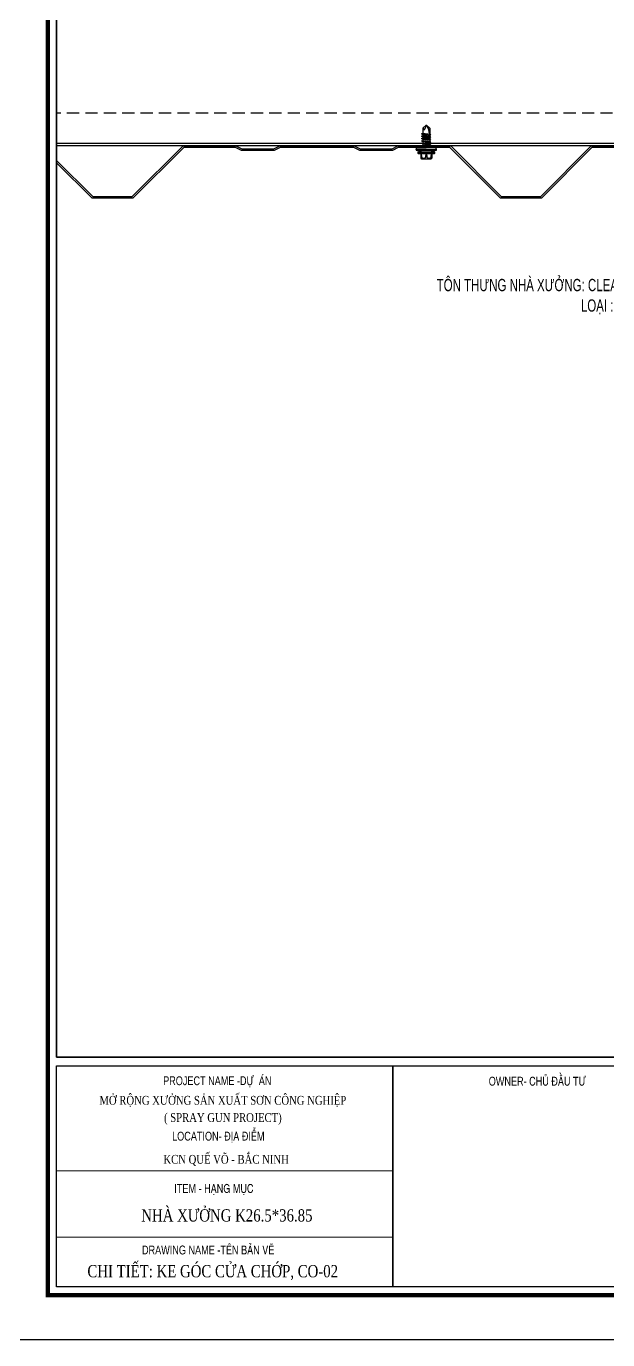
# Model space of a CAD drawing. Header units: inches. Extents: x 315041 to 662841, y -45540 to -35018.
# Drawn here: x 330209.6 to 330328.2, y -38167.8 to -37900.1 of the extents above; entities that cross this region are included whole.
import ezdxf
from ezdxf.enums import TextEntityAlignment as Align

# ---------------------------------------------------------------- set-up
doc = ezdxf.new("R2010")
doc.units = ezdxf.units.IN
doc.header["$MEASUREMENT"] = 0
doc.linetypes.add('HIDDEN', pattern=[0.375, 0.25, -0.125])
for name, color, linetype in [('2', 2, 'Continuous'), ('3', 3, 'Continuous'), ('7', 7, 'Continuous'), ('BAO KHUNG', 31, 'Continuous'), ('STRUCTURE', 1, 'Continuous')]:
    doc.layers.add(name, color=color, linetype=linetype)
doc.layers.add('Cover text', color=7, linetype='Continuous', true_color=0x52370f)
doc.layers.add('S-Hatch', color=8, linetype='Continuous', lineweight=9)
doc.styles.add('ST1H', font='vnshxh.shx', dxfattribs={"width": 0.7})
doc.styles.add('ST3', font='times.ttf', dxfattribs={"width": 0.8})
doc.styles.get("Standard").update_dxf_attribs({"font": 'VHARIALN.TTF'})

# ---------------------------------------------------------------- blocks, each defined once
blk = doc.blocks.new('A$C75D82031')
at = {"layer": '2', "color": 157, "linetype": 'Continuous'}
blk.add_lwpolyline([(0, 420), (594, 420), (594, 0), (0, 0)], close=True, dxfattribs=at)
at = {"layer": '7', "color": 147, "linetype": 'Continuous'}
blk.add_lwpolyline([(12.33, 57.61), (581.67, 57.61), (581.67, 409.19), (12.33, 409.19)], close=True, dxfattribs=at)
at = {"layer": 'BAO KHUNG', "color": 167, "linetype": 'Continuous', "const_width": 0.871}
blk.add_lwpolyline([(10.59, 9.07), (583.41, 9.07), (583.41, 410.93), (10.59, 410.93)], close=True, dxfattribs=at)
at = {"layer": 'BAO KHUNG', "color": 7}
for points in [[(12.33, 55.81), (80.92, 55.81), (80.92, 10.81), (12.33, 10.81)], [(80.92, 55.81), (144.95, 55.81), (144.95, 10.81), (80.92, 10.81)]]:
    blk.add_lwpolyline(points, close=True, dxfattribs=at)
at = {"layer": 'S-Hatch'}
for p, q in [((12.33, 34.43), (80.92, 34.43)), ((80.92, 20.88), (12.33, 20.88))]:
    blk.add_line(p, q, dxfattribs=at)
at = {"layer": 'BAO KHUNG', "color": 7, "linetype": 'Continuous', "width": 0.9}
for s, p in [('PROJECT NAME -Dù  ÁN ', (45.37, 51.89)), ('LOCATION- §ÞA §IÓM', (45.32, 40.59))]:
    blk.add_text(s, height=1.8, dxfattribs=at).set_placement(p, align=Align.CENTER)
for s, p in [(' OWNER- CHñ §ÇU T¦', (99.94, 51.79)), ('ITEM - H¹NG MôC', (36.35, 29.93)), ('DRAWING NAME -T£N B¶N VÏ', (29.76, 17.39))]:
    blk.add_text(s, height=1.8, dxfattribs=at).set_placement(p)
at = {"layer": 'Cover text', "linetype": 'Continuous', "style": 'ST3', "width": 0.8}
for s, p in [('MỞ RỘNG XƯỞNG SẢN XUẤT SƠN CÔNG NGHIỆP', (46.25, 47.9)), ('( SPRAY GUN PROJECT)', (46.25, 44.39)), (' KCN QUẾ VÕ - BẮC NINH', (46.64, 35.87))]:
    blk.add_text(s, height=1.8, dxfattribs=at).set_placement(p, align=Align.CENTER)
blk = doc.blocks.new('Short_Self_drilling')
at = {"layer": 'STRUCTURE', "color": 1, "linetype": 'Continuous'}
for p, q in [((6.43, 1.74), (-6.43, 1.73)), ((5.14, 3.76), (-5.14, 3.75)), ((-2.57, 2.9), (-5.14, 2.9)), ((-3.43, 3.75), (-3.43, 6.75)), ((3, 7.19), (-3, 7.18)), ((2.57, 2.9), (-2.57, 2.9)), ((-2.14, 2.8), (-2.14, 2.9)), ((6.25, 0), (0, 0)), ((2.15, 2.8), (2.15, 2.9)), ((2.16, -0.5), (2.15, 0.01)), ((5.14, 2.9), (2.57, 2.9)), ((3.43, 3.76), (3.42, 6.76)), ((2.99, -1.17), (-2.7, -0.23)), ((2.99, -2.7), (-2.7, -1.76)), ((2.99, -4.23), (-2.7, -3.28)), ((2.99, -5.75), (-2.7, -4.81)), ((2.99, -7.28), (-2.7, -6.33)), ((-1.91, -7.99), (-2.7, -7.86)), ((-2.14, -1.38), (-2.14, -0.87)), ((-2.14, -2.91), (-2.14, -2.39)), ((-2.14, -4.43), (-2.14, -3.92)), ((-2.13, -5.96), (-2.14, -5.44)), ((-2.13, -7.49), (-2.13, -6.97)), ((3, -8.8), (-1.14, -8.12)), ((2.16, -2.03), (2.16, -1.51)), ((2.16, -3.55), (2.16, -3.04)), ((2.16, -5.08), (2.16, -4.56)), ((2.16, -6.6), (2.16, -6.09)), ((2.16, -8.13), (2.16, -7.61)), ((-2.14, -12.33), (-2.14, -8.48)), ((2.15, -12.31), (2.15, -9.14))]:
    blk.add_line(p, q, dxfattribs=at)
blk.add_lwpolyline([(6.43, 1.31), (6.43, 1.74), (2.14, 2.81), (-2.14, 2.8), (-6.43, 1.73), (-6.43, 1.3)], close=True, dxfattribs=at)
for points in [[(-6.43, 1.3, -0.088869), (-6.25, 0), (0, 0)], [(-0.13, 3.76), (-0.33, 6.23, 0.338878), (-3.14, 6.23), (-3.33, 3.75)], [(3.3, 3.76), (3.1, 6.23, 0.338878), (0.29, 6.23), (0.1, 3.76)], [(-0.08, -14.04), (-1.04, -12.24, -0.148657), (-1.4, -11.2), (-1.95, -7.72, -0.815006), (-1.21, -7.77, 0.150833), (-0.85, -8.68)], [(2.15, -12.31), (0.17, -14.24, -0.333596), (-0.17, -14.24), (-2.14, -12.33)], [(2.15, -12.31), (1.71, -11.7, 0.52242), (0.88, -11.71), (-0.17, -14.24)]]:
    blk.add_lwpolyline(points, format="xyb", dxfattribs=at)
for points in [[(2.99, -1.17), (2.16, -1.51), (-2.14, -0.85), (-2.7, -0.23), (-2.36, 0)], [(2.99, -2.7), (2.16, -3.04), (-2.14, -2.37), (-2.7, -1.76), (-2.14, -1.38), (2.16, -2.03), (2.99, -2.7)], [(2.99, -4.23), (2.16, -4.56), (-2.14, -3.9), (-2.7, -3.28), (-2.14, -2.91), (2.16, -3.55), (2.99, -4.23)], [(2.99, -5.75), (2.16, -6.09), (-2.14, -5.43), (-2.7, -4.81), (-2.14, -4.43), (2.16, -5.08), (2.99, -5.75)], [(2.99, -7.28), (2.16, -7.62), (-2.14, -6.95), (-2.7, -6.33), (-2.13, -5.96), (2.16, -6.6), (2.99, -7.28)], [(-1.82, -8.53), (-2.14, -8.48), (-2.7, -7.86), (-2.13, -7.49), (-1.83, -7.53)], [(-1.26, -7.62), (2.16, -8.13), (3, -8.8)], [(-1.18, 0), (2.16, -0.5), (2.99, -1.17)], [(3, -8.8), (2.16, -9.14), (-0.85, -8.68)]]:
    blk.add_lwpolyline(points, dxfattribs=at)
for centre, radius, start, end in [((-4.99, 3.32), 0.455, 109.79487, 250.26739), ((-3, 6.75), 0.429, 90.03113, 180.03113), ((3, 6.76), 0.429, 0.03113, 90.03113), ((5.07, 3.33), 0.435, 279.72757, 80.33469), ((9.99, 0.17), 3.74, 162.29632, 182.61031)]:
    blk.add_arc(centre, radius, start, end, dxfattribs=at)

msp = doc.modelspace()

# ---------------------------------------------------------------- linework, layer by layer
at = {"color": 8}
msp.add_lwpolyline([(330215.7734, -37758.6315), (330785.1113, -37758.6315), (330785.1113, -38110.2113), (330215.7734, -38110.2113)], close=True, dxfattribs=at)
at = {"color": 94}
for points in [[(330215.7734, -37864.4916), (330486.6627, -37864.4916), (330486.6627, -37924.4916), (330215.7734, -37924.4916)], [(330486.6627, -37923.9916), (330215.7734, -37923.9916)]]:
    msp.add_lwpolyline(points, dxfattribs=at)
at = {"color": 94, "linetype": 'HIDDEN', "ltscale": 10}
msp.add_lwpolyline([(330486.6627, -37917.8249), (330215.7734, -37917.8249)], dxfattribs=at)
at = {"color": 3, "ltscale": 15}
msp.add_lwpolyline([(330335.5651, -37924.8249), (330324.9448, -37924.8249), (330314.6376, -37935.142), (330306.3043, -37935.142), (330295.9972, -37924.8249), (330285.4623, -37924.8249), (330284.2544, -37925.424), (330277.5982, -37925.424), (330276.3902, -37924.8249), (330261.3562, -37924.8249), (330260.1483, -37925.424), (330253.4921, -37925.424), (330252.2841, -37924.8249), (330241.7493, -37924.8249), (330231.3642, -37935.142), (330223.0308, -37935.142), (330215.7734, -37927.9321), (330215.7734, -37927.4623), (330223.1683, -37934.8087), (330231.2267, -37934.8087), (330241.6118, -37924.4916), (330252.3622, -37924.4916), (330253.5702, -37925.0907), (330260.0702, -37925.0907), (330261.2781, -37924.4916), (330276.4683, -37924.4916), (330277.6763, -37925.0907), (330284.1762, -37925.0907), (330285.3842, -37924.4916), (330296.1353, -37924.4916), (330306.4425, -37934.8087), (330314.4995, -37934.8087), (330324.8066, -37924.4916), (330335.6432, -37924.4916)], dxfattribs=at)

# ---------------------------------------------------------------- block references
at = {"color": 1}
msp.add_blockref('A$C75D82031', (330203.4423, -38167.8214), dxfattribs=at)
at = {"color": 1, "xscale": 0.320000000024784, "yscale": 0.3200000000069849, "zscale": 0.320000000024784, "rotation": 179.9688724451954}
msp.add_blockref('Short_Self_drilling', (330291.1731, -37924.8249), dxfattribs=at)

# ---------------------------------------------------------------- texts
at = {"color": 3, "linetype": 'Continuous', "style": 'ST3', "width": 0.8}
for s, p in [('NHÀ XƯỞNG K26.5*36.85', (330233.0634, -38143.7301)), ('CHI TIẾT: KE GÓC CỬA CHỚP, CO-02', (330222.0781, -38155.0988))]:
    msp.add_text(s, height=2.5, dxfattribs=at).set_placement(p)

# ---------------------------------------------------------------- next in the draw order: texts
at = {"layer": '3', "insert": (330361.3104, -37955.2167), "char_height": 2.5, "attachment_point": 6, "style": 'ST1H', "bg_fill": 2}
msp.add_mtext('\\A1;t«n TH¦NG nhµ x\xadëng: CLEAR COLORBOND, mµu: .........\\PLo¹i : 05 SãNG CN, dµy: 0.42 mm.', dxfattribs=at)

doc.saveas('drawing.dxf')
